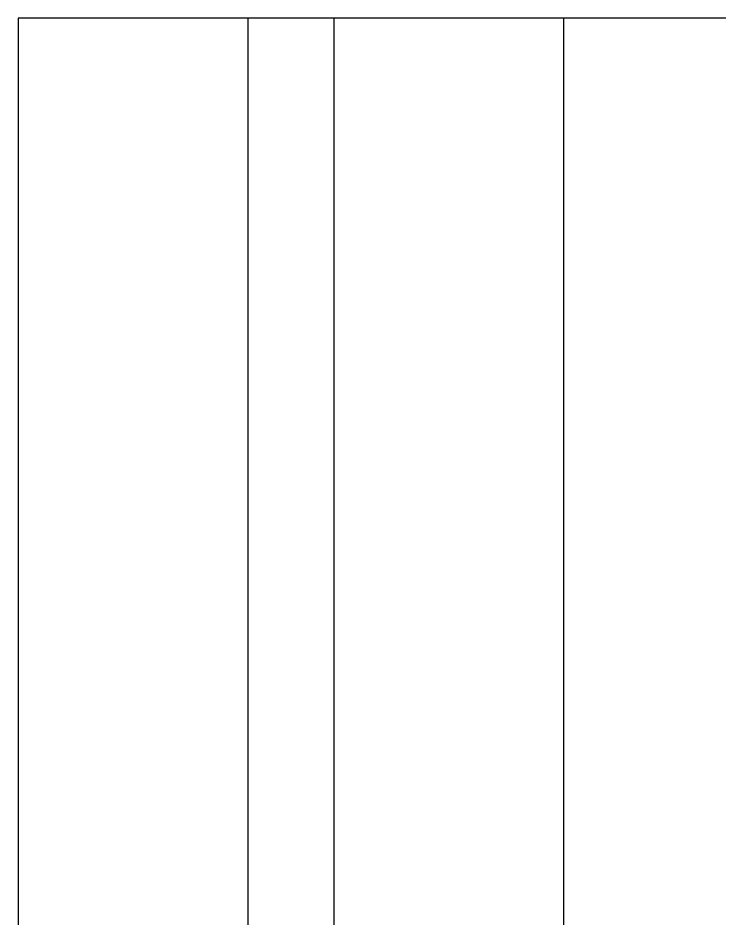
# Model space of a CAD drawing. Extents: x 1169373 to 1354985, y 649019 to 904199.
# Drawn here: x 1279045.6 to 1279150.4, y 808490.9 to 808625.3 of the extents above; entities that cross this region are included whole.
import ezdxf

# ---------------------------------------------------------------- set-up
doc = ezdxf.new("R2010")
doc.units = 0
doc.header["$LTSCALE"] = 1000
doc.header["$MEASUREMENT"] = 0

# ---------------------------------------------------------------- blocks, each defined once
blk = doc.blocks.new('gfhhrryyfd')
at = {"linetype": 'Continuous'}
for p, q in [((3693152.86, -1741005.43), (3693152.86, -1744418.97)), ((3693260.01, -1741005.43), (3693152.86, -1741005.43)), ((3693187.15, -1741005.43), (3693187.15, -1744418.97)), ((3693200.01, -1741005.43), (3693200.01, -1744418.97)), ((3693234.3, -1741005.43), (3693234.3, -1744418.97))]:
    blk.add_line(p, q, dxfattribs=at)

msp = doc.modelspace()

# ---------------------------------------------------------------- block references
at = {"lineweight": -3, "xscale": 0.9999959487468004, "yscale": 0.999995949678123, "zscale": 0.9999959495959999}
msp.add_blockref('gfhhrryyfd', (-2414092.33, 2549623.71), dxfattribs=at)

doc.saveas('drawing.dxf')
